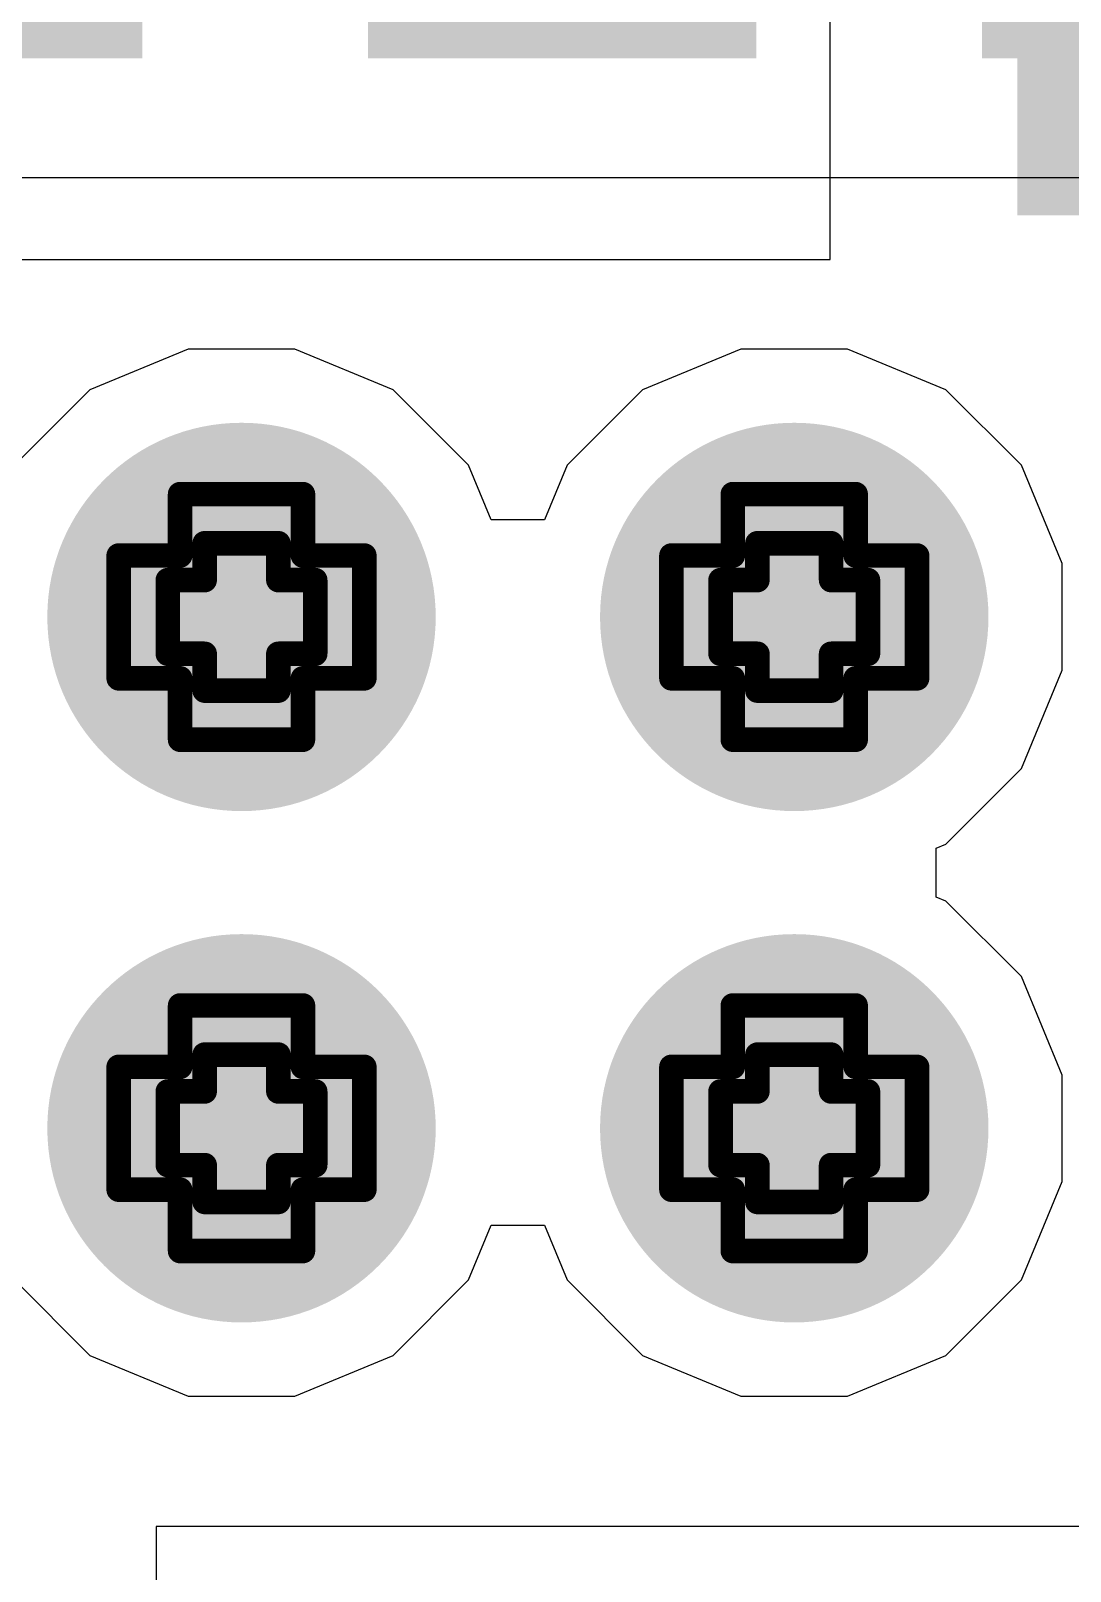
# Model space of a CAD drawing. Header units: inches. Extents: x -4 to 5258, y -4 to 5281.
# Drawn here: x 92.789 to 94.939, y 15.554 to 18.74 of the extents above; entities that cross this region are included whole.
import ezdxf

# ---------------------------------------------------------------- set-up
doc = ezdxf.new("R2010")
doc.units = ezdxf.units.IN
for name, color, linetype in [('Bottom Layer', 5, 'Continuous'), ('Bottom Solder', 6, 'Continuous'), ('Drill Drawing', 1, 'Continuous'), ('Layer 1', 16, 'Continuous'), ('Layer 2', 76, 'Continuous'), ('Top Layer', 1, 'Continuous'), ('Top Overlay', 2, 'Continuous'), ('Top Solder', 216, 'Continuous'), ('Via Holes', 16, 'Continuous')]:
    doc.layers.add(name, color=color, linetype=linetype)

# ---------------------------------------------------------------- blocks, each defined once
blk = doc.blocks.new('SOIC_8_18')
at = {"layer": 'Top Overlay'}
blk.add_hatch(color=2, dxfattribs=at).paths.add_polyline_path([(-1.8288, 1.5762), (-1.4986, 1.5762), (-1.4986, 2.2366), (-1.8288, 2.2366)])
at = {"layer": 'Top Solder'}
for points in [[(-1.8234, 2.3066), (-1.8234, 1.5034), (-3.5766, 1.5034), (-3.5766, 2.3066)], [(-1.8234, 1.0366), (-1.8234, 0.2334), (-3.5766, 0.2334), (-3.5766, 1.0366)], [(-1.8234, -0.2334), (-1.8234, -1.0366), (-3.5766, -1.0366), (-3.5766, -0.2334)]]:
    blk.add_hatch(color=216, dxfattribs=at).paths.add_polyline_path(points)

msp = doc.modelspace()

# ---------------------------------------------------------------- hatches: boundary and pattern name
at = {"layer": 'Bottom Layer'}
h = msp.add_hatch(color=5, dxfattribs=at)
edge = h.paths.add_edge_path()
edge.add_arc((93.2252, 17.5277), 0.3, 0, 360)
h = msp.add_hatch(color=5, dxfattribs=at)
edge = h.paths.add_edge_path()
edge.add_arc((94.3682, 17.5277), 0.3, 0, 360)
h = msp.add_hatch(color=5, dxfattribs=at)
edge = h.paths.add_edge_path()
edge.add_arc((93.2252, 16.47), 0.3, 0, 360)
h = msp.add_hatch(color=5, dxfattribs=at)
edge = h.paths.add_edge_path()
edge.add_arc((94.3682, 16.47), 0.3, 0, 360)
at = {"layer": 'Bottom Solder'}
h = msp.add_hatch(color=6, dxfattribs=at)
edge = h.paths.add_edge_path()
edge.add_arc((93.2252, 17.5277), 0.4016, 0, 360)
h = msp.add_hatch(color=6, dxfattribs=at)
edge = h.paths.add_edge_path()
edge.add_arc((94.3682, 17.5277), 0.4016, 0, 360)
h = msp.add_hatch(color=6, dxfattribs=at)
edge = h.paths.add_edge_path()
edge.add_arc((93.2252, 16.47), 0.4016, 0, 360)
h = msp.add_hatch(color=6, dxfattribs=at)
edge = h.paths.add_edge_path()
edge.add_arc((94.3682, 16.47), 0.4016, 0, 360)
at = {"layer": 'Layer 1'}
h = msp.add_hatch(color=16, dxfattribs=at)
edge = h.paths.add_edge_path()
edge.add_arc((93.2252, 17.5277), 0.3, 0, 360)
h = msp.add_hatch(color=16, dxfattribs=at)
edge = h.paths.add_edge_path()
edge.add_arc((94.3682, 17.5277), 0.3, 0, 360)
h = msp.add_hatch(color=16, dxfattribs=at)
edge = h.paths.add_edge_path()
edge.add_arc((93.2252, 16.47), 0.3, 0, 360)
h = msp.add_hatch(color=16, dxfattribs=at)
edge = h.paths.add_edge_path()
edge.add_arc((94.3682, 16.47), 0.3, 0, 360)
at = {"layer": 'Layer 2'}
h = msp.add_hatch(color=76, dxfattribs=at)
edge = h.paths.add_edge_path()
edge.add_arc((93.2252, 17.5277), 0.3, 0, 360)
h = msp.add_hatch(color=76, dxfattribs=at)
edge = h.paths.add_edge_path()
edge.add_arc((94.3682, 17.5277), 0.3, 0, 360)
h = msp.add_hatch(color=76, dxfattribs=at)
edge = h.paths.add_edge_path()
edge.add_arc((93.2252, 16.47), 0.3, 0, 360)
h = msp.add_hatch(color=76, dxfattribs=at)
edge = h.paths.add_edge_path()
edge.add_arc((94.3682, 16.47), 0.3, 0, 360)
at = {"layer": 'Top Layer'}
h = msp.add_hatch(color=1, dxfattribs=at)
edge = h.paths.add_edge_path()
edge.add_arc((93.2252, 17.5277), 0.3, 0, 360)
h = msp.add_hatch(color=1, dxfattribs=at)
edge = h.paths.add_edge_path()
edge.add_arc((94.3682, 17.5277), 0.3, 0, 360)
h = msp.add_hatch(color=1, dxfattribs=at)
edge = h.paths.add_edge_path()
edge.add_arc((93.2252, 16.47), 0.3, 0, 360)
h = msp.add_hatch(color=1, dxfattribs=at)
edge = h.paths.add_edge_path()
edge.add_arc((94.3682, 16.47), 0.3, 0, 360)
at = {"layer": 'Top Solder'}
h = msp.add_hatch(color=216, dxfattribs=at)
edge = h.paths.add_edge_path()
edge.add_arc((93.2252, 17.5277), 0.4016, 0, 360)
h = msp.add_hatch(color=216, dxfattribs=at)
edge = h.paths.add_edge_path()
edge.add_arc((94.3682, 17.5277), 0.4016, 0, 360)
h = msp.add_hatch(color=216, dxfattribs=at)
edge = h.paths.add_edge_path()
edge.add_arc((93.2252, 16.47), 0.4016, 0, 360)
h = msp.add_hatch(color=216, dxfattribs=at)
edge = h.paths.add_edge_path()
edge.add_arc((94.3682, 16.47), 0.4016, 0, 360)
at = {"layer": 'Via Holes'}
h = msp.add_hatch(color=7, dxfattribs=at)
edge = h.paths.add_edge_path()
edge.add_arc((93.2252, 17.5277), 0.15, 0, 360)
h = msp.add_hatch(color=7, dxfattribs=at)
edge = h.paths.add_edge_path()
edge.add_arc((94.3682, 17.5277), 0.15, 0, 360)
h = msp.add_hatch(color=7, dxfattribs=at)
edge = h.paths.add_edge_path()
edge.add_arc((93.2252, 16.47), 0.15, 0, 360)
h = msp.add_hatch(color=7, dxfattribs=at)
edge = h.paths.add_edge_path()
edge.add_arc((94.3682, 16.47), 0.15, 0, 360)

# ---------------------------------------------------------------- linework, layer by layer
at = {"layer": 'Bottom Layer'}
for p, q in [((93.115, 18.0817), (92.9114, 17.9973)), ((93.3354, 18.0817), (93.115, 18.0817)), ((93.539, 17.9973), (93.3354, 18.0817)), ((94.258, 18.0817), (94.0544, 17.9973)), ((94.4784, 18.0817), (94.258, 18.0817)), ((94.682, 17.9973), (94.4784, 18.0817)), ((92.9114, 17.9973), (92.7555, 17.8415)), ((93.6948, 17.8415), (93.539, 17.9973)), ((94.0544, 17.9973), (93.8985, 17.8415)), ((94.8378, 17.8415), (94.682, 17.9973)), ((93.7417, 17.7284), (93.6948, 17.8415)), ((93.8985, 17.8415), (93.8517, 17.7284)), ((94.9222, 17.6379), (94.8378, 17.8415)), ((93.8517, 17.7284), (93.7417, 17.7284)), ((94.9222, 17.4175), (94.9222, 17.6379)), ((94.8378, 17.2139), (94.9222, 17.4175)), ((94.682, 17.058), (94.8378, 17.2139)), ((94.6618, 17.0496), (94.682, 17.058)), ((94.6618, 16.948), (94.6618, 17.0496)), ((94.682, 16.9397), (94.6618, 16.948)), ((94.8378, 16.7838), (94.682, 16.9397)), ((94.9222, 16.5802), (94.8378, 16.7838)), ((94.9222, 16.3598), (94.9222, 16.5802)), ((94.8378, 16.1562), (94.9222, 16.3598)), ((93.6948, 16.1562), (93.7417, 16.2693)), ((93.7417, 16.2693), (93.8517, 16.2693)), ((93.8517, 16.2693), (93.8985, 16.1562)), ((92.7555, 16.1562), (92.9114, 16.0003)), ((93.539, 16.0003), (93.6948, 16.1562)), ((93.8985, 16.1562), (94.0544, 16.0003)), ((94.682, 16.0003), (94.8378, 16.1562)), ((92.9114, 16.0003), (93.115, 15.916)), ((93.3354, 15.916), (93.539, 16.0003)), ((94.0544, 16.0003), (94.258, 15.916)), ((94.4784, 15.916), (94.682, 16.0003)), ((93.115, 15.916), (93.3354, 15.916)), ((94.258, 15.916), (94.4784, 15.916))]:
    msp.add_line(p, q, dxfattribs=at)
at = {"layer": 'Drill Drawing'}
for points in [[(93.0982, 17.6547, 0.0508, 0.0508, 0), (93.0982, 17.7817, 0.0508, 0.0508, 0)], [(93.0982, 17.7817, 0.0508, 0.0508, 0), (93.3522, 17.7817, 0.0508, 0.0508, 0)], [(93.3522, 17.6547, 0.0508, 0.0508, 0), (93.3522, 17.7817, 0.0508, 0.0508, 0)], [(94.2412, 17.6547, 0.0508, 0.0508, 0), (94.2412, 17.7817, 0.0508, 0.0508, 0)], [(94.2412, 17.7817, 0.0508, 0.0508, 0), (94.4952, 17.7817, 0.0508, 0.0508, 0)], [(94.4952, 17.6547, 0.0508, 0.0508, 0), (94.4952, 17.7817, 0.0508, 0.0508, 0)], [(93.149, 17.6039, 0.0508, 0.0508, 0), (93.149, 17.6801, 0.0508, 0.0508, 0)], [(93.149, 17.6801, 0.0508, 0.0508, 0), (93.3014, 17.6801, 0.0508, 0.0508, 0)], [(93.3014, 17.6039, 0.0508, 0.0508, 0), (93.3014, 17.6801, 0.0508, 0.0508, 0)], [(94.292, 17.6039, 0.0508, 0.0508, 0), (94.292, 17.6801, 0.0508, 0.0508, 0)], [(94.292, 17.6801, 0.0508, 0.0508, 0), (94.4444, 17.6801, 0.0508, 0.0508, 0)], [(94.4444, 17.6039, 0.0508, 0.0508, 0), (94.4444, 17.6801, 0.0508, 0.0508, 0)], [(92.9712, 17.4007, 0.0508, 0.0508, 0), (92.9712, 17.6547, 0.0508, 0.0508, 0)], [(92.9712, 17.6547, 0.0508, 0.0508, 0), (93.0982, 17.6547, 0.0508, 0.0508, 0)], [(93.3522, 17.6547, 0.0508, 0.0508, 0), (93.4792, 17.6547, 0.0508, 0.0508, 0)], [(93.4792, 17.4007, 0.0508, 0.0508, 0), (93.4792, 17.6547, 0.0508, 0.0508, 0)], [(94.1142, 17.4007, 0.0508, 0.0508, 0), (94.1142, 17.6547, 0.0508, 0.0508, 0)], [(94.1142, 17.6547, 0.0508, 0.0508, 0), (94.2412, 17.6547, 0.0508, 0.0508, 0)], [(94.4952, 17.6547, 0.0508, 0.0508, 0), (94.6222, 17.6547, 0.0508, 0.0508, 0)], [(94.6222, 17.4007, 0.0508, 0.0508, 0), (94.6222, 17.6547, 0.0508, 0.0508, 0)], [(93.0728, 17.4515, 0.0508, 0.0508, 0), (93.0728, 17.6039, 0.0508, 0.0508, 0)], [(93.0728, 17.6039, 0.0508, 0.0508, 0), (93.149, 17.6039, 0.0508, 0.0508, 0)], [(93.3014, 17.6039, 0.0508, 0.0508, 0), (93.3776, 17.6039, 0.0508, 0.0508, 0)], [(93.3776, 17.4515, 0.0508, 0.0508, 0), (93.3776, 17.6039, 0.0508, 0.0508, 0)], [(94.2158, 17.4515, 0.0508, 0.0508, 0), (94.2158, 17.6039, 0.0508, 0.0508, 0)], [(94.2158, 17.6039, 0.0508, 0.0508, 0), (94.292, 17.6039, 0.0508, 0.0508, 0)], [(94.4444, 17.6039, 0.0508, 0.0508, 0), (94.5206, 17.6039, 0.0508, 0.0508, 0)], [(94.5206, 17.4515, 0.0508, 0.0508, 0), (94.5206, 17.6039, 0.0508, 0.0508, 0)], [(93.0728, 17.4515, 0.0508, 0.0508, 0), (93.149, 17.4515, 0.0508, 0.0508, 0)], [(93.149, 17.3753, 0.0508, 0.0508, 0), (93.149, 17.4515, 0.0508, 0.0508, 0)], [(93.3014, 17.4515, 0.0508, 0.0508, 0), (93.3776, 17.4515, 0.0508, 0.0508, 0)], [(93.3014, 17.3753, 0.0508, 0.0508, 0), (93.3014, 17.4515, 0.0508, 0.0508, 0)], [(94.2158, 17.4515, 0.0508, 0.0508, 0), (94.292, 17.4515, 0.0508, 0.0508, 0)], [(94.292, 17.3753, 0.0508, 0.0508, 0), (94.292, 17.4515, 0.0508, 0.0508, 0)], [(94.4444, 17.4515, 0.0508, 0.0508, 0), (94.5206, 17.4515, 0.0508, 0.0508, 0)], [(94.4444, 17.3753, 0.0508, 0.0508, 0), (94.4444, 17.4515, 0.0508, 0.0508, 0)], [(92.9712, 17.4007, 0.0508, 0.0508, 0), (93.0982, 17.4007, 0.0508, 0.0508, 0)], [(93.0982, 17.2737, 0.0508, 0.0508, 0), (93.0982, 17.4007, 0.0508, 0.0508, 0)], [(93.149, 17.3753, 0.0508, 0.0508, 0), (93.3014, 17.3753, 0.0508, 0.0508, 0)], [(93.3522, 17.4007, 0.0508, 0.0508, 0), (93.4792, 17.4007, 0.0508, 0.0508, 0)], [(93.3522, 17.2737, 0.0508, 0.0508, 0), (93.3522, 17.4007, 0.0508, 0.0508, 0)], [(94.1142, 17.4007, 0.0508, 0.0508, 0), (94.2412, 17.4007, 0.0508, 0.0508, 0)], [(94.2412, 17.2737, 0.0508, 0.0508, 0), (94.2412, 17.4007, 0.0508, 0.0508, 0)], [(94.292, 17.3753, 0.0508, 0.0508, 0), (94.4444, 17.3753, 0.0508, 0.0508, 0)], [(94.4952, 17.4007, 0.0508, 0.0508, 0), (94.6222, 17.4007, 0.0508, 0.0508, 0)], [(94.4952, 17.2737, 0.0508, 0.0508, 0), (94.4952, 17.4007, 0.0508, 0.0508, 0)], [(93.0982, 17.2737, 0.0508, 0.0508, 0), (93.3522, 17.2737, 0.0508, 0.0508, 0)], [(94.2412, 17.2737, 0.0508, 0.0508, 0), (94.4952, 17.2737, 0.0508, 0.0508, 0)], [(93.0982, 16.597, 0.0508, 0.0508, 0), (93.0982, 16.724, 0.0508, 0.0508, 0)], [(93.0982, 16.724, 0.0508, 0.0508, 0), (93.3522, 16.724, 0.0508, 0.0508, 0)], [(93.3522, 16.597, 0.0508, 0.0508, 0), (93.3522, 16.724, 0.0508, 0.0508, 0)], [(94.2412, 16.597, 0.0508, 0.0508, 0), (94.2412, 16.724, 0.0508, 0.0508, 0)], [(94.2412, 16.724, 0.0508, 0.0508, 0), (94.4952, 16.724, 0.0508, 0.0508, 0)], [(94.4952, 16.597, 0.0508, 0.0508, 0), (94.4952, 16.724, 0.0508, 0.0508, 0)], [(93.149, 16.5462, 0.0508, 0.0508, 0), (93.149, 16.6224, 0.0508, 0.0508, 0)], [(93.149, 16.6224, 0.0508, 0.0508, 0), (93.3014, 16.6224, 0.0508, 0.0508, 0)], [(93.3014, 16.5462, 0.0508, 0.0508, 0), (93.3014, 16.6224, 0.0508, 0.0508, 0)], [(94.292, 16.5462, 0.0508, 0.0508, 0), (94.292, 16.6224, 0.0508, 0.0508, 0)], [(94.292, 16.6224, 0.0508, 0.0508, 0), (94.4444, 16.6224, 0.0508, 0.0508, 0)], [(94.4444, 16.5462, 0.0508, 0.0508, 0), (94.4444, 16.6224, 0.0508, 0.0508, 0)], [(92.9712, 16.343, 0.0508, 0.0508, 0), (92.9712, 16.597, 0.0508, 0.0508, 0)], [(92.9712, 16.597, 0.0508, 0.0508, 0), (93.0982, 16.597, 0.0508, 0.0508, 0)], [(93.3522, 16.597, 0.0508, 0.0508, 0), (93.4792, 16.597, 0.0508, 0.0508, 0)], [(93.4792, 16.343, 0.0508, 0.0508, 0), (93.4792, 16.597, 0.0508, 0.0508, 0)], [(94.1142, 16.343, 0.0508, 0.0508, 0), (94.1142, 16.597, 0.0508, 0.0508, 0)], [(94.1142, 16.597, 0.0508, 0.0508, 0), (94.2412, 16.597, 0.0508, 0.0508, 0)], [(94.4952, 16.597, 0.0508, 0.0508, 0), (94.6222, 16.597, 0.0508, 0.0508, 0)], [(94.6222, 16.343, 0.0508, 0.0508, 0), (94.6222, 16.597, 0.0508, 0.0508, 0)], [(93.0728, 16.3938, 0.0508, 0.0508, 0), (93.0728, 16.5462, 0.0508, 0.0508, 0)], [(93.0728, 16.5462, 0.0508, 0.0508, 0), (93.149, 16.5462, 0.0508, 0.0508, 0)], [(93.3014, 16.5462, 0.0508, 0.0508, 0), (93.3776, 16.5462, 0.0508, 0.0508, 0)], [(93.3776, 16.3938, 0.0508, 0.0508, 0), (93.3776, 16.5462, 0.0508, 0.0508, 0)], [(94.2158, 16.3938, 0.0508, 0.0508, 0), (94.2158, 16.5462, 0.0508, 0.0508, 0)], [(94.2158, 16.5462, 0.0508, 0.0508, 0), (94.292, 16.5462, 0.0508, 0.0508, 0)], [(94.4444, 16.5462, 0.0508, 0.0508, 0), (94.5206, 16.5462, 0.0508, 0.0508, 0)], [(94.5206, 16.3938, 0.0508, 0.0508, 0), (94.5206, 16.5462, 0.0508, 0.0508, 0)], [(93.0728, 16.3938, 0.0508, 0.0508, 0), (93.149, 16.3938, 0.0508, 0.0508, 0)], [(93.149, 16.3176, 0.0508, 0.0508, 0), (93.149, 16.3938, 0.0508, 0.0508, 0)], [(93.3014, 16.3938, 0.0508, 0.0508, 0), (93.3776, 16.3938, 0.0508, 0.0508, 0)], [(93.3014, 16.3176, 0.0508, 0.0508, 0), (93.3014, 16.3938, 0.0508, 0.0508, 0)], [(94.2158, 16.3938, 0.0508, 0.0508, 0), (94.292, 16.3938, 0.0508, 0.0508, 0)], [(94.292, 16.3176, 0.0508, 0.0508, 0), (94.292, 16.3938, 0.0508, 0.0508, 0)], [(94.4444, 16.3938, 0.0508, 0.0508, 0), (94.5206, 16.3938, 0.0508, 0.0508, 0)], [(94.4444, 16.3176, 0.0508, 0.0508, 0), (94.4444, 16.3938, 0.0508, 0.0508, 0)], [(92.9712, 16.343, 0.0508, 0.0508, 0), (93.0982, 16.343, 0.0508, 0.0508, 0)], [(93.0982, 16.216, 0.0508, 0.0508, 0), (93.0982, 16.343, 0.0508, 0.0508, 0)], [(93.3522, 16.343, 0.0508, 0.0508, 0), (93.4792, 16.343, 0.0508, 0.0508, 0)], [(93.3522, 16.216, 0.0508, 0.0508, 0), (93.3522, 16.343, 0.0508, 0.0508, 0)], [(94.1142, 16.343, 0.0508, 0.0508, 0), (94.2412, 16.343, 0.0508, 0.0508, 0)], [(94.2412, 16.216, 0.0508, 0.0508, 0), (94.2412, 16.343, 0.0508, 0.0508, 0)], [(94.4952, 16.343, 0.0508, 0.0508, 0), (94.6222, 16.343, 0.0508, 0.0508, 0)], [(94.4952, 16.216, 0.0508, 0.0508, 0), (94.4952, 16.343, 0.0508, 0.0508, 0)], [(93.149, 16.3176, 0.0508, 0.0508, 0), (93.3014, 16.3176, 0.0508, 0.0508, 0)], [(94.292, 16.3176, 0.0508, 0.0508, 0), (94.4444, 16.3176, 0.0508, 0.0508, 0)], [(93.0982, 16.216, 0.0508, 0.0508, 0), (93.3522, 16.216, 0.0508, 0.0508, 0)], [(94.2412, 16.216, 0.0508, 0.0508, 0), (94.4952, 16.216, 0.0508, 0.0508, 0)]]:
    msp.add_lwpolyline(points, format="xyseb", dxfattribs=at)
for points in [[(93.0855, 17.7817, 0.0254, 0.0254, 1), (93.1109, 17.7817, 0.0254, 0.0254, 1)], [(93.0855, 17.7817, 0.0254, 0.0254, 1), (93.1109, 17.7817, 0.0254, 0.0254, 1)], [(93.3395, 17.7817, 0.0254, 0.0254, 1), (93.3649, 17.7817, 0.0254, 0.0254, 1)], [(93.3395, 17.7817, 0.0254, 0.0254, 1), (93.3649, 17.7817, 0.0254, 0.0254, 1)], [(94.2285, 17.7817, 0.0254, 0.0254, 1), (94.2539, 17.7817, 0.0254, 0.0254, 1)], [(94.2285, 17.7817, 0.0254, 0.0254, 1), (94.2539, 17.7817, 0.0254, 0.0254, 1)], [(94.4825, 17.7817, 0.0254, 0.0254, 1), (94.5079, 17.7817, 0.0254, 0.0254, 1)], [(94.4825, 17.7817, 0.0254, 0.0254, 1), (94.5079, 17.7817, 0.0254, 0.0254, 1)], [(93.1363, 17.6801, 0.0254, 0.0254, 1), (93.1617, 17.6801, 0.0254, 0.0254, 1)], [(93.1363, 17.6801, 0.0254, 0.0254, 1), (93.1617, 17.6801, 0.0254, 0.0254, 1)], [(93.2887, 17.6801, 0.0254, 0.0254, 1), (93.3141, 17.6801, 0.0254, 0.0254, 1)], [(93.2887, 17.6801, 0.0254, 0.0254, 1), (93.3141, 17.6801, 0.0254, 0.0254, 1)], [(94.2793, 17.6801, 0.0254, 0.0254, 1), (94.3047, 17.6801, 0.0254, 0.0254, 1)], [(94.2793, 17.6801, 0.0254, 0.0254, 1), (94.3047, 17.6801, 0.0254, 0.0254, 1)], [(94.4317, 17.6801, 0.0254, 0.0254, 1), (94.4571, 17.6801, 0.0254, 0.0254, 1)], [(94.4317, 17.6801, 0.0254, 0.0254, 1), (94.4571, 17.6801, 0.0254, 0.0254, 1)], [(92.9585, 17.6547, 0.0254, 0.0254, 1), (92.9839, 17.6547, 0.0254, 0.0254, 1)], [(92.9585, 17.6547, 0.0254, 0.0254, 1), (92.9839, 17.6547, 0.0254, 0.0254, 1)], [(93.0855, 17.6547, 0.0254, 0.0254, 1), (93.1109, 17.6547, 0.0254, 0.0254, 1)], [(93.0855, 17.6547, 0.0254, 0.0254, 1), (93.1109, 17.6547, 0.0254, 0.0254, 1)], [(93.3395, 17.6547, 0.0254, 0.0254, 1), (93.3649, 17.6547, 0.0254, 0.0254, 1)], [(93.3395, 17.6547, 0.0254, 0.0254, 1), (93.3649, 17.6547, 0.0254, 0.0254, 1)], [(93.4665, 17.6547, 0.0254, 0.0254, 1), (93.4919, 17.6547, 0.0254, 0.0254, 1)], [(93.4665, 17.6547, 0.0254, 0.0254, 1), (93.4919, 17.6547, 0.0254, 0.0254, 1)], [(94.1015, 17.6547, 0.0254, 0.0254, 1), (94.1269, 17.6547, 0.0254, 0.0254, 1)], [(94.1015, 17.6547, 0.0254, 0.0254, 1), (94.1269, 17.6547, 0.0254, 0.0254, 1)], [(94.2285, 17.6547, 0.0254, 0.0254, 1), (94.2539, 17.6547, 0.0254, 0.0254, 1)], [(94.2285, 17.6547, 0.0254, 0.0254, 1), (94.2539, 17.6547, 0.0254, 0.0254, 1)], [(94.4825, 17.6547, 0.0254, 0.0254, 1), (94.5079, 17.6547, 0.0254, 0.0254, 1)], [(94.4825, 17.6547, 0.0254, 0.0254, 1), (94.5079, 17.6547, 0.0254, 0.0254, 1)], [(94.6095, 17.6547, 0.0254, 0.0254, 1), (94.6349, 17.6547, 0.0254, 0.0254, 1)], [(94.6095, 17.6547, 0.0254, 0.0254, 1), (94.6349, 17.6547, 0.0254, 0.0254, 1)], [(93.0601, 17.6039, 0.0254, 0.0254, 1), (93.0855, 17.6039, 0.0254, 0.0254, 1)], [(93.0601, 17.6039, 0.0254, 0.0254, 1), (93.0855, 17.6039, 0.0254, 0.0254, 1)], [(93.1363, 17.6039, 0.0254, 0.0254, 1), (93.1617, 17.6039, 0.0254, 0.0254, 1)], [(93.1363, 17.6039, 0.0254, 0.0254, 1), (93.1617, 17.6039, 0.0254, 0.0254, 1)], [(93.2887, 17.6039, 0.0254, 0.0254, 1), (93.3141, 17.6039, 0.0254, 0.0254, 1)], [(93.2887, 17.6039, 0.0254, 0.0254, 1), (93.3141, 17.6039, 0.0254, 0.0254, 1)], [(93.3649, 17.6039, 0.0254, 0.0254, 1), (93.3903, 17.6039, 0.0254, 0.0254, 1)], [(93.3649, 17.6039, 0.0254, 0.0254, 1), (93.3903, 17.6039, 0.0254, 0.0254, 1)], [(94.2031, 17.6039, 0.0254, 0.0254, 1), (94.2285, 17.6039, 0.0254, 0.0254, 1)], [(94.2031, 17.6039, 0.0254, 0.0254, 1), (94.2285, 17.6039, 0.0254, 0.0254, 1)], [(94.2793, 17.6039, 0.0254, 0.0254, 1), (94.3047, 17.6039, 0.0254, 0.0254, 1)], [(94.2793, 17.6039, 0.0254, 0.0254, 1), (94.3047, 17.6039, 0.0254, 0.0254, 1)], [(94.4317, 17.6039, 0.0254, 0.0254, 1), (94.4571, 17.6039, 0.0254, 0.0254, 1)], [(94.4317, 17.6039, 0.0254, 0.0254, 1), (94.4571, 17.6039, 0.0254, 0.0254, 1)], [(94.5079, 17.6039, 0.0254, 0.0254, 1), (94.5333, 17.6039, 0.0254, 0.0254, 1)], [(94.5079, 17.6039, 0.0254, 0.0254, 1), (94.5333, 17.6039, 0.0254, 0.0254, 1)], [(93.0601, 17.4515, 0.0254, 0.0254, 1), (93.0855, 17.4515, 0.0254, 0.0254, 1)], [(93.0601, 17.4515, 0.0254, 0.0254, 1), (93.0855, 17.4515, 0.0254, 0.0254, 1)], [(93.1363, 17.4515, 0.0254, 0.0254, 1), (93.1617, 17.4515, 0.0254, 0.0254, 1)], [(93.1363, 17.4515, 0.0254, 0.0254, 1), (93.1617, 17.4515, 0.0254, 0.0254, 1)], [(93.2887, 17.4515, 0.0254, 0.0254, 1), (93.3141, 17.4515, 0.0254, 0.0254, 1)], [(93.2887, 17.4515, 0.0254, 0.0254, 1), (93.3141, 17.4515, 0.0254, 0.0254, 1)], [(93.3649, 17.4515, 0.0254, 0.0254, 1), (93.3903, 17.4515, 0.0254, 0.0254, 1)], [(93.3649, 17.4515, 0.0254, 0.0254, 1), (93.3903, 17.4515, 0.0254, 0.0254, 1)], [(94.2031, 17.4515, 0.0254, 0.0254, 1), (94.2285, 17.4515, 0.0254, 0.0254, 1)], [(94.2031, 17.4515, 0.0254, 0.0254, 1), (94.2285, 17.4515, 0.0254, 0.0254, 1)], [(94.2793, 17.4515, 0.0254, 0.0254, 1), (94.3047, 17.4515, 0.0254, 0.0254, 1)], [(94.2793, 17.4515, 0.0254, 0.0254, 1), (94.3047, 17.4515, 0.0254, 0.0254, 1)], [(94.4317, 17.4515, 0.0254, 0.0254, 1), (94.4571, 17.4515, 0.0254, 0.0254, 1)], [(94.4317, 17.4515, 0.0254, 0.0254, 1), (94.4571, 17.4515, 0.0254, 0.0254, 1)], [(94.5079, 17.4515, 0.0254, 0.0254, 1), (94.5333, 17.4515, 0.0254, 0.0254, 1)], [(94.5079, 17.4515, 0.0254, 0.0254, 1), (94.5333, 17.4515, 0.0254, 0.0254, 1)], [(92.9585, 17.4007, 0.0254, 0.0254, 1), (92.9839, 17.4007, 0.0254, 0.0254, 1)], [(92.9585, 17.4007, 0.0254, 0.0254, 1), (92.9839, 17.4007, 0.0254, 0.0254, 1)], [(93.0855, 17.4007, 0.0254, 0.0254, 1), (93.1109, 17.4007, 0.0254, 0.0254, 1)], [(93.0855, 17.4007, 0.0254, 0.0254, 1), (93.1109, 17.4007, 0.0254, 0.0254, 1)], [(93.1363, 17.3753, 0.0254, 0.0254, 1), (93.1617, 17.3753, 0.0254, 0.0254, 1)], [(93.1363, 17.3753, 0.0254, 0.0254, 1), (93.1617, 17.3753, 0.0254, 0.0254, 1)], [(93.2887, 17.3753, 0.0254, 0.0254, 1), (93.3141, 17.3753, 0.0254, 0.0254, 1)], [(93.2887, 17.3753, 0.0254, 0.0254, 1), (93.3141, 17.3753, 0.0254, 0.0254, 1)], [(93.3395, 17.4007, 0.0254, 0.0254, 1), (93.3649, 17.4007, 0.0254, 0.0254, 1)], [(93.3395, 17.4007, 0.0254, 0.0254, 1), (93.3649, 17.4007, 0.0254, 0.0254, 1)], [(93.4665, 17.4007, 0.0254, 0.0254, 1), (93.4919, 17.4007, 0.0254, 0.0254, 1)], [(93.4665, 17.4007, 0.0254, 0.0254, 1), (93.4919, 17.4007, 0.0254, 0.0254, 1)], [(94.1015, 17.4007, 0.0254, 0.0254, 1), (94.1269, 17.4007, 0.0254, 0.0254, 1)], [(94.1015, 17.4007, 0.0254, 0.0254, 1), (94.1269, 17.4007, 0.0254, 0.0254, 1)], [(94.2285, 17.4007, 0.0254, 0.0254, 1), (94.2539, 17.4007, 0.0254, 0.0254, 1)], [(94.2285, 17.4007, 0.0254, 0.0254, 1), (94.2539, 17.4007, 0.0254, 0.0254, 1)], [(94.2793, 17.3753, 0.0254, 0.0254, 1), (94.3047, 17.3753, 0.0254, 0.0254, 1)], [(94.2793, 17.3753, 0.0254, 0.0254, 1), (94.3047, 17.3753, 0.0254, 0.0254, 1)], [(94.4317, 17.3753, 0.0254, 0.0254, 1), (94.4571, 17.3753, 0.0254, 0.0254, 1)], [(94.4317, 17.3753, 0.0254, 0.0254, 1), (94.4571, 17.3753, 0.0254, 0.0254, 1)], [(94.4825, 17.4007, 0.0254, 0.0254, 1), (94.5079, 17.4007, 0.0254, 0.0254, 1)], [(94.4825, 17.4007, 0.0254, 0.0254, 1), (94.5079, 17.4007, 0.0254, 0.0254, 1)], [(94.6095, 17.4007, 0.0254, 0.0254, 1), (94.6349, 17.4007, 0.0254, 0.0254, 1)], [(94.6095, 17.4007, 0.0254, 0.0254, 1), (94.6349, 17.4007, 0.0254, 0.0254, 1)], [(93.0855, 17.2737, 0.0254, 0.0254, 1), (93.1109, 17.2737, 0.0254, 0.0254, 1)], [(93.0855, 17.2737, 0.0254, 0.0254, 1), (93.1109, 17.2737, 0.0254, 0.0254, 1)], [(93.3395, 17.2737, 0.0254, 0.0254, 1), (93.3649, 17.2737, 0.0254, 0.0254, 1)], [(93.3395, 17.2737, 0.0254, 0.0254, 1), (93.3649, 17.2737, 0.0254, 0.0254, 1)], [(94.2285, 17.2737, 0.0254, 0.0254, 1), (94.2539, 17.2737, 0.0254, 0.0254, 1)], [(94.2285, 17.2737, 0.0254, 0.0254, 1), (94.2539, 17.2737, 0.0254, 0.0254, 1)], [(94.4825, 17.2737, 0.0254, 0.0254, 1), (94.5079, 17.2737, 0.0254, 0.0254, 1)], [(94.4825, 17.2737, 0.0254, 0.0254, 1), (94.5079, 17.2737, 0.0254, 0.0254, 1)], [(93.0855, 16.724, 0.0254, 0.0254, 1), (93.1109, 16.724, 0.0254, 0.0254, 1)], [(93.0855, 16.724, 0.0254, 0.0254, 1), (93.1109, 16.724, 0.0254, 0.0254, 1)], [(93.3395, 16.724, 0.0254, 0.0254, 1), (93.3649, 16.724, 0.0254, 0.0254, 1)], [(93.3395, 16.724, 0.0254, 0.0254, 1), (93.3649, 16.724, 0.0254, 0.0254, 1)], [(94.2285, 16.724, 0.0254, 0.0254, 1), (94.2539, 16.724, 0.0254, 0.0254, 1)], [(94.2285, 16.724, 0.0254, 0.0254, 1), (94.2539, 16.724, 0.0254, 0.0254, 1)], [(94.4825, 16.724, 0.0254, 0.0254, 1), (94.5079, 16.724, 0.0254, 0.0254, 1)], [(94.4825, 16.724, 0.0254, 0.0254, 1), (94.5079, 16.724, 0.0254, 0.0254, 1)], [(93.1363, 16.6224, 0.0254, 0.0254, 1), (93.1617, 16.6224, 0.0254, 0.0254, 1)], [(93.1363, 16.6224, 0.0254, 0.0254, 1), (93.1617, 16.6224, 0.0254, 0.0254, 1)], [(93.2887, 16.6224, 0.0254, 0.0254, 1), (93.3141, 16.6224, 0.0254, 0.0254, 1)], [(93.2887, 16.6224, 0.0254, 0.0254, 1), (93.3141, 16.6224, 0.0254, 0.0254, 1)], [(94.2793, 16.6224, 0.0254, 0.0254, 1), (94.3047, 16.6224, 0.0254, 0.0254, 1)], [(94.2793, 16.6224, 0.0254, 0.0254, 1), (94.3047, 16.6224, 0.0254, 0.0254, 1)], [(94.4317, 16.6224, 0.0254, 0.0254, 1), (94.4571, 16.6224, 0.0254, 0.0254, 1)], [(94.4317, 16.6224, 0.0254, 0.0254, 1), (94.4571, 16.6224, 0.0254, 0.0254, 1)], [(92.9585, 16.597, 0.0254, 0.0254, 1), (92.9839, 16.597, 0.0254, 0.0254, 1)], [(92.9585, 16.597, 0.0254, 0.0254, 1), (92.9839, 16.597, 0.0254, 0.0254, 1)], [(93.0855, 16.597, 0.0254, 0.0254, 1), (93.1109, 16.597, 0.0254, 0.0254, 1)], [(93.0855, 16.597, 0.0254, 0.0254, 1), (93.1109, 16.597, 0.0254, 0.0254, 1)], [(93.3395, 16.597, 0.0254, 0.0254, 1), (93.3649, 16.597, 0.0254, 0.0254, 1)], [(93.3395, 16.597, 0.0254, 0.0254, 1), (93.3649, 16.597, 0.0254, 0.0254, 1)], [(93.4665, 16.597, 0.0254, 0.0254, 1), (93.4919, 16.597, 0.0254, 0.0254, 1)], [(93.4665, 16.597, 0.0254, 0.0254, 1), (93.4919, 16.597, 0.0254, 0.0254, 1)], [(94.1015, 16.597, 0.0254, 0.0254, 1), (94.1269, 16.597, 0.0254, 0.0254, 1)], [(94.1015, 16.597, 0.0254, 0.0254, 1), (94.1269, 16.597, 0.0254, 0.0254, 1)], [(94.2285, 16.597, 0.0254, 0.0254, 1), (94.2539, 16.597, 0.0254, 0.0254, 1)], [(94.2285, 16.597, 0.0254, 0.0254, 1), (94.2539, 16.597, 0.0254, 0.0254, 1)], [(94.4825, 16.597, 0.0254, 0.0254, 1), (94.5079, 16.597, 0.0254, 0.0254, 1)], [(94.4825, 16.597, 0.0254, 0.0254, 1), (94.5079, 16.597, 0.0254, 0.0254, 1)], [(94.6095, 16.597, 0.0254, 0.0254, 1), (94.6349, 16.597, 0.0254, 0.0254, 1)], [(94.6095, 16.597, 0.0254, 0.0254, 1), (94.6349, 16.597, 0.0254, 0.0254, 1)], [(93.0601, 16.5462, 0.0254, 0.0254, 1), (93.0855, 16.5462, 0.0254, 0.0254, 1)], [(93.0601, 16.5462, 0.0254, 0.0254, 1), (93.0855, 16.5462, 0.0254, 0.0254, 1)], [(93.1363, 16.5462, 0.0254, 0.0254, 1), (93.1617, 16.5462, 0.0254, 0.0254, 1)], [(93.1363, 16.5462, 0.0254, 0.0254, 1), (93.1617, 16.5462, 0.0254, 0.0254, 1)], [(93.2887, 16.5462, 0.0254, 0.0254, 1), (93.3141, 16.5462, 0.0254, 0.0254, 1)], [(93.2887, 16.5462, 0.0254, 0.0254, 1), (93.3141, 16.5462, 0.0254, 0.0254, 1)], [(93.3649, 16.5462, 0.0254, 0.0254, 1), (93.3903, 16.5462, 0.0254, 0.0254, 1)], [(93.3649, 16.5462, 0.0254, 0.0254, 1), (93.3903, 16.5462, 0.0254, 0.0254, 1)], [(94.2031, 16.5462, 0.0254, 0.0254, 1), (94.2285, 16.5462, 0.0254, 0.0254, 1)], [(94.2031, 16.5462, 0.0254, 0.0254, 1), (94.2285, 16.5462, 0.0254, 0.0254, 1)], [(94.2793, 16.5462, 0.0254, 0.0254, 1), (94.3047, 16.5462, 0.0254, 0.0254, 1)], [(94.2793, 16.5462, 0.0254, 0.0254, 1), (94.3047, 16.5462, 0.0254, 0.0254, 1)], [(94.4317, 16.5462, 0.0254, 0.0254, 1), (94.4571, 16.5462, 0.0254, 0.0254, 1)], [(94.4317, 16.5462, 0.0254, 0.0254, 1), (94.4571, 16.5462, 0.0254, 0.0254, 1)], [(94.5079, 16.5462, 0.0254, 0.0254, 1), (94.5333, 16.5462, 0.0254, 0.0254, 1)], [(94.5079, 16.5462, 0.0254, 0.0254, 1), (94.5333, 16.5462, 0.0254, 0.0254, 1)], [(93.0601, 16.3938, 0.0254, 0.0254, 1), (93.0855, 16.3938, 0.0254, 0.0254, 1)], [(93.0601, 16.3938, 0.0254, 0.0254, 1), (93.0855, 16.3938, 0.0254, 0.0254, 1)], [(93.1363, 16.3938, 0.0254, 0.0254, 1), (93.1617, 16.3938, 0.0254, 0.0254, 1)], [(93.1363, 16.3938, 0.0254, 0.0254, 1), (93.1617, 16.3938, 0.0254, 0.0254, 1)], [(93.2887, 16.3938, 0.0254, 0.0254, 1), (93.3141, 16.3938, 0.0254, 0.0254, 1)], [(93.2887, 16.3938, 0.0254, 0.0254, 1), (93.3141, 16.3938, 0.0254, 0.0254, 1)], [(93.3649, 16.3938, 0.0254, 0.0254, 1), (93.3903, 16.3938, 0.0254, 0.0254, 1)], [(93.3649, 16.3938, 0.0254, 0.0254, 1), (93.3903, 16.3938, 0.0254, 0.0254, 1)], [(94.2031, 16.3938, 0.0254, 0.0254, 1), (94.2285, 16.3938, 0.0254, 0.0254, 1)], [(94.2031, 16.3938, 0.0254, 0.0254, 1), (94.2285, 16.3938, 0.0254, 0.0254, 1)], [(94.2793, 16.3938, 0.0254, 0.0254, 1), (94.3047, 16.3938, 0.0254, 0.0254, 1)], [(94.2793, 16.3938, 0.0254, 0.0254, 1), (94.3047, 16.3938, 0.0254, 0.0254, 1)], [(94.4317, 16.3938, 0.0254, 0.0254, 1), (94.4571, 16.3938, 0.0254, 0.0254, 1)], [(94.4317, 16.3938, 0.0254, 0.0254, 1), (94.4571, 16.3938, 0.0254, 0.0254, 1)], [(94.5079, 16.3938, 0.0254, 0.0254, 1), (94.5333, 16.3938, 0.0254, 0.0254, 1)], [(94.5079, 16.3938, 0.0254, 0.0254, 1), (94.5333, 16.3938, 0.0254, 0.0254, 1)], [(92.9585, 16.343, 0.0254, 0.0254, 1), (92.9839, 16.343, 0.0254, 0.0254, 1)], [(92.9585, 16.343, 0.0254, 0.0254, 1), (92.9839, 16.343, 0.0254, 0.0254, 1)], [(93.0855, 16.343, 0.0254, 0.0254, 1), (93.1109, 16.343, 0.0254, 0.0254, 1)], [(93.0855, 16.343, 0.0254, 0.0254, 1), (93.1109, 16.343, 0.0254, 0.0254, 1)], [(93.3395, 16.343, 0.0254, 0.0254, 1), (93.3649, 16.343, 0.0254, 0.0254, 1)], [(93.3395, 16.343, 0.0254, 0.0254, 1), (93.3649, 16.343, 0.0254, 0.0254, 1)], [(93.4665, 16.343, 0.0254, 0.0254, 1), (93.4919, 16.343, 0.0254, 0.0254, 1)], [(93.4665, 16.343, 0.0254, 0.0254, 1), (93.4919, 16.343, 0.0254, 0.0254, 1)], [(94.1015, 16.343, 0.0254, 0.0254, 1), (94.1269, 16.343, 0.0254, 0.0254, 1)], [(94.1015, 16.343, 0.0254, 0.0254, 1), (94.1269, 16.343, 0.0254, 0.0254, 1)], [(94.2285, 16.343, 0.0254, 0.0254, 1), (94.2539, 16.343, 0.0254, 0.0254, 1)], [(94.2285, 16.343, 0.0254, 0.0254, 1), (94.2539, 16.343, 0.0254, 0.0254, 1)], [(94.4825, 16.343, 0.0254, 0.0254, 1), (94.5079, 16.343, 0.0254, 0.0254, 1)], [(94.4825, 16.343, 0.0254, 0.0254, 1), (94.5079, 16.343, 0.0254, 0.0254, 1)], [(94.6095, 16.343, 0.0254, 0.0254, 1), (94.6349, 16.343, 0.0254, 0.0254, 1)], [(94.6095, 16.343, 0.0254, 0.0254, 1), (94.6349, 16.343, 0.0254, 0.0254, 1)], [(93.1363, 16.3176, 0.0254, 0.0254, 1), (93.1617, 16.3176, 0.0254, 0.0254, 1)], [(93.1363, 16.3176, 0.0254, 0.0254, 1), (93.1617, 16.3176, 0.0254, 0.0254, 1)], [(93.2887, 16.3176, 0.0254, 0.0254, 1), (93.3141, 16.3176, 0.0254, 0.0254, 1)], [(93.2887, 16.3176, 0.0254, 0.0254, 1), (93.3141, 16.3176, 0.0254, 0.0254, 1)], [(94.2793, 16.3176, 0.0254, 0.0254, 1), (94.3047, 16.3176, 0.0254, 0.0254, 1)], [(94.2793, 16.3176, 0.0254, 0.0254, 1), (94.3047, 16.3176, 0.0254, 0.0254, 1)], [(94.4317, 16.3176, 0.0254, 0.0254, 1), (94.4571, 16.3176, 0.0254, 0.0254, 1)], [(94.4317, 16.3176, 0.0254, 0.0254, 1), (94.4571, 16.3176, 0.0254, 0.0254, 1)], [(93.0855, 16.216, 0.0254, 0.0254, 1), (93.1109, 16.216, 0.0254, 0.0254, 1)], [(93.0855, 16.216, 0.0254, 0.0254, 1), (93.1109, 16.216, 0.0254, 0.0254, 1)], [(93.3395, 16.216, 0.0254, 0.0254, 1), (93.3649, 16.216, 0.0254, 0.0254, 1)], [(93.3395, 16.216, 0.0254, 0.0254, 1), (93.3649, 16.216, 0.0254, 0.0254, 1)], [(94.2285, 16.216, 0.0254, 0.0254, 1), (94.2539, 16.216, 0.0254, 0.0254, 1)], [(94.2285, 16.216, 0.0254, 0.0254, 1), (94.2539, 16.216, 0.0254, 0.0254, 1)], [(94.4825, 16.216, 0.0254, 0.0254, 1), (94.5079, 16.216, 0.0254, 0.0254, 1)], [(94.4825, 16.216, 0.0254, 0.0254, 1), (94.5079, 16.216, 0.0254, 0.0254, 1)]]:
    msp.add_lwpolyline(points, format="xyseb", close=True, dxfattribs=at)
at = {"layer": 'Layer 1'}
for p, q in [((93.115, 18.0817), (92.9114, 17.9973)), ((93.3354, 18.0817), (93.115, 18.0817)), ((93.539, 17.9973), (93.3354, 18.0817)), ((94.258, 18.0817), (94.0544, 17.9973)), ((94.4784, 18.0817), (94.258, 18.0817)), ((94.682, 17.9973), (94.4784, 18.0817)), ((92.9114, 17.9973), (92.7555, 17.8415)), ((93.6948, 17.8415), (93.539, 17.9973)), ((94.0544, 17.9973), (93.8985, 17.8415)), ((94.8378, 17.8415), (94.682, 17.9973)), ((93.7417, 17.7284), (93.6948, 17.8415)), ((93.8985, 17.8415), (93.8517, 17.7284)), ((94.9222, 17.6379), (94.8378, 17.8415)), ((93.8517, 17.7284), (93.7417, 17.7284)), ((94.9222, 17.4175), (94.9222, 17.6379)), ((94.8378, 17.2139), (94.9222, 17.4175)), ((94.682, 17.058), (94.8378, 17.2139)), ((94.6618, 17.0496), (94.682, 17.058)), ((94.6618, 16.948), (94.6618, 17.0496)), ((94.682, 16.9397), (94.6618, 16.948)), ((94.8378, 16.7838), (94.682, 16.9397)), ((94.9222, 16.5802), (94.8378, 16.7838)), ((94.9222, 16.3598), (94.9222, 16.5802)), ((94.8378, 16.1562), (94.9222, 16.3598)), ((93.6948, 16.1562), (93.7417, 16.2693)), ((93.7417, 16.2693), (93.8517, 16.2693)), ((93.8517, 16.2693), (93.8985, 16.1562)), ((92.7555, 16.1562), (92.9114, 16.0003)), ((93.539, 16.0003), (93.6948, 16.1562)), ((93.8985, 16.1562), (94.0544, 16.0003)), ((94.682, 16.0003), (94.8378, 16.1562)), ((92.9114, 16.0003), (93.115, 15.916)), ((93.3354, 15.916), (93.539, 16.0003)), ((94.0544, 16.0003), (94.258, 15.916)), ((94.4784, 15.916), (94.682, 16.0003)), ((93.115, 15.916), (93.3354, 15.916)), ((94.258, 15.916), (94.4784, 15.916))]:
    msp.add_line(p, q, dxfattribs=at)
at = {"layer": 'Layer 2'}
msp.add_line((90.764, 18.4365), (95.4582, 18.4365), dxfattribs=at)
at = {"layer": 'Top Layer'}
for p, q in [((94.4422, 18.5308), (94.4422, 19.7014)), ((94.4422, 18.2669), (94.4422, 18.5308)), ((94.4422, 18.5308), (94.4422, 18.5308)), ((90.764, 18.2669), (94.4422, 18.2669)), ((95.9337, 15.6463), (93.0489, 15.6463)), ((93.0489, 15.6463), (93.0489, 10.6597))]:
    msp.add_line(p, q, dxfattribs=at)

# ---------------------------------------------------------------- block references
at = {"rotation": 270}
msp.add_blockref('SOIC_8_18', (93.2532, 16.8598), dxfattribs=at)

doc.saveas('drawing.dxf')
